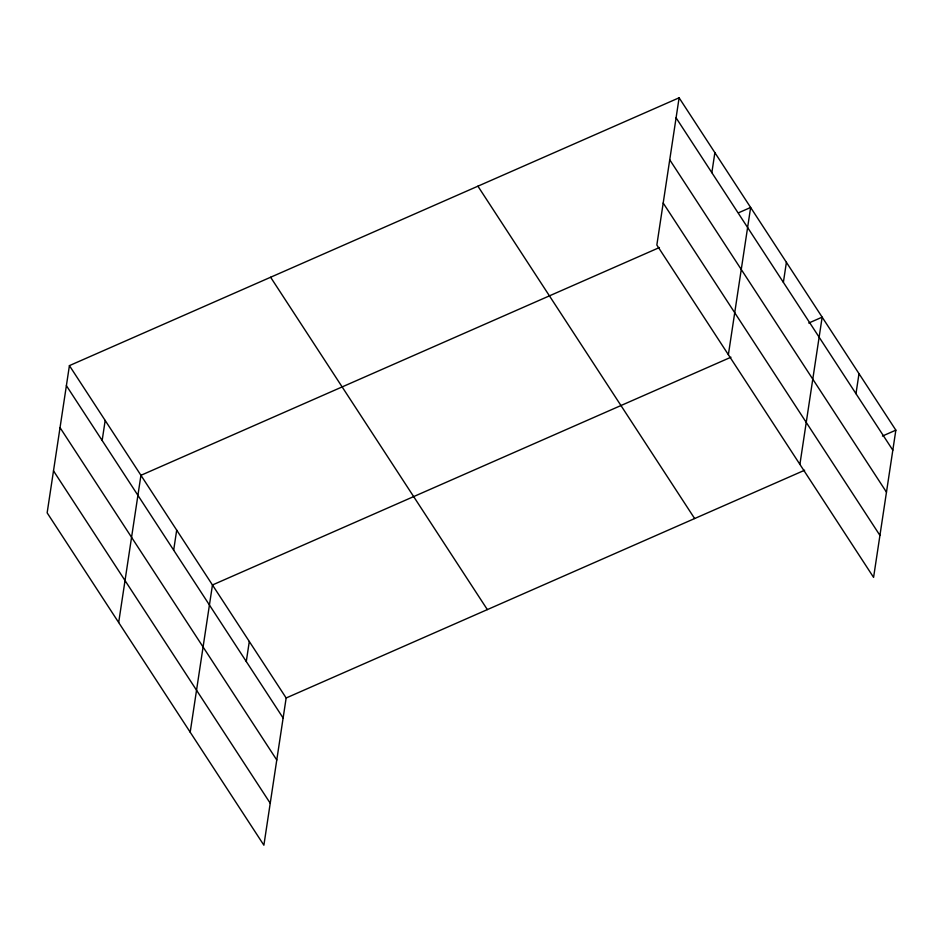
<?xml version="1.0" encoding="UTF-8"?>
<svg xmlns="http://www.w3.org/2000/svg" width="943" height="943" viewBox="0 0 943 943"><rect width="100%" height="100%" fill="white"/><g stroke="black" fill="none" stroke-linecap="round" stroke-linejoin="round"><path stroke-width="1.41" d="M69.417 365.625L47.15 512.839L263.887 845.199L286.153 697.985L69.417 365.625L679.113 97.801L895.85 430.161L873.583 577.375L656.847 245.015L679.113 97.801M102.15 440.487L105.18 420.46M118.677 622.521L140.943 475.307L659.428 247.537M173.665 550.17L176.695 530.143M190.191 732.204L212.458 584.978L730.955 357.22M246.276 661.514L249.306 641.488M711.847 172.663L714.877 152.636M728.373 354.698L750.64 207.472L738.569 212.776M783.374 282.346L786.403 262.319M799.9 464.38L822.155 317.154L808.752 323.048M855.973 393.691L859.002 373.664M286.153 697.985L804.638 470.227M882.436 436.055L895.85 430.161M676.084 117.828L892.821 450.188M669.742 159.803L886.479 492.163M663.2 203.04L879.937 535.412M477.912 186.184L694.649 518.544M270.617 277.242L487.354 609.602M66.387 385.652L283.124 718.012M60.034 427.627L276.771 759.987M53.503 470.863L270.228 803.236"/></g></svg>
